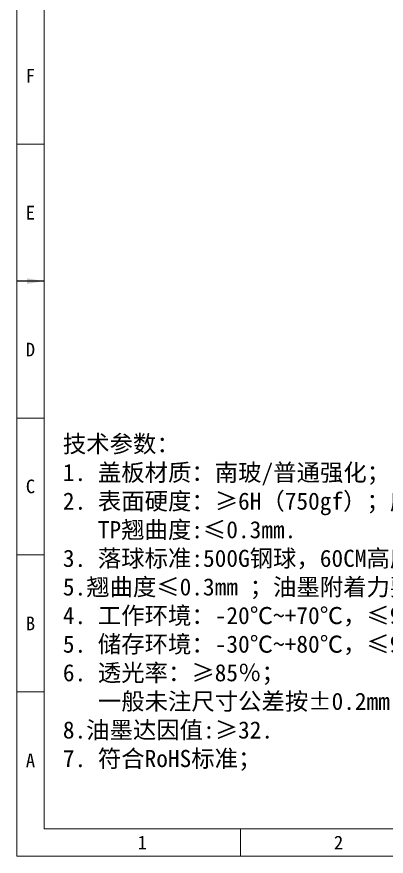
# Model space of a CAD drawing. Header units: millimetres. Extents: x 899 to 1621, y -115 to 374.
# Drawn here: x 904.8 to 980.2, y -109.2 to 62 of the extents above; entities that cross this region are included whole.
import ezdxf

# ---------------------------------------------------------------- set-up
doc = ezdxf.new("R2010")
doc.units = ezdxf.units.MM
doc.layers.get('0').update_dxf_attribs({"lineweight": 15})
doc.layers.add('dim', color=3, linetype='Continuous')
doc.styles.add('St', font='', dxfattribs={"height": 2})
doc.styles.get("Standard").update_dxf_attribs({"font": ''})
doc.styles.add('WMF-ARIAL0', font='')
doc.styles.get('St').set_extended_font_data('SimSun')
doc.styles.get('Standard').set_extended_font_data('SimSun')
doc.styles.get('WMF-ARIAL0').set_extended_font_data('SimSun')
doc.dimstyles.new('ISO-25', dxfattribs={"dimtxt": 2.5, "dimasz": 2.5, "dimexe": 1.25, "dimexo": 0.625, "dimtad": 1, "dimtxsty": 'Standard', "dimcen": 2.5, "dimadec": 0, "dimazin": 0, "dimtfac": 1, "dimtmove": 0, "dimatfit": 3, "dimfxl": 0, "dimarcsym": 0})

msp = doc.modelspace()

# ---------------------------------------------------------------- linework, layer by layer
at = {"lineweight": 0}
msp.add_line((910.368, -103.59), (910.368, 119.848), dxfattribs=at)
msp.add_line((1231.001, -103.59), (910.368, -103.59))
msp.add_lwpolyline([(904.782, 125.434), (1236.587, 125.434), (1236.587, -109.176), (904.782, -109.176)], close=True)
for points in [[(910.368, 36.059), (904.782, 36.059)], [(910.368, -19.801), (904.782, -19.801)], [(910.368, -47.73), (904.782, -47.73)], [(910.368, -75.66), (904.782, -75.66)], [(950.447, -103.59), (950.447, -109.176)]]:
    msp.add_lwpolyline(points, dxfattribs=at)

# ---------------------------------------------------------------- texts
at = {"lineweight": 0, "char_height": 2.793, "attachment_point": 5, "style": 'WMF-ARIAL0'}
for s, insert, width in [('F', (907.575, 50.024), 3.72396), ('E', (907.575, 22.094), 3.72396), ('D', (907.575, -5.836), 3.72396), ('C', (907.575, -33.765), 3.72396), ('B', (907.575, -61.695), 3.72396), ('A', (907.575, -89.625), 3.72396), ('1', (930.408, -106.383), 26.71942), ('2', (970.487, -106.383), 26.71942)]:
    msp.add_mtext(s, dxfattribs=dict(at, insert=insert, width=width))
at = {"layer": 'dim', "color": 4, "insert": (914.191, -23.322), "char_height": 3.5, "width": 176.24601, "attachment_point": 1, "style": 'St'}
msp.add_mtext('技术参数：    \\P1. 盖板材质：南玻/普通强化；\\P2. 表面硬度：≥6H（750gf）；应力值：CS≥450MPa，DOL≥9um\\P   TP翘曲度:≤0.3mm.\\P3. 落球标准:500G钢球，60CM高度中心点三次，无破碎。\\P5.翘曲度≤0.3mm ；油墨附着力要求：4B;\\P4. 工作环境：-20℃~+70℃，≤90%RH；\\P5. 储存环境：-30℃~+80℃，≤90%RH；\\P6. 透光率：≥85％；\\P   一般未注尺寸公差按±0.2mm；“*”为重点尺寸；\\P8.油墨达因值:≥32.\\P7. 符合RoHS标准；', dxfattribs=at)

# ---------------------------------------------------------------- leaders
at = {"color": 1, "lineweight": 0}
msp.add_leader([(910.368, 8.129), (904.782, 8.129)], dimstyle='ISO-25', override={"dimasz": 3.5, "dimgap": 0.2, "dimtad": 0}, dxfattribs=at)

doc.saveas('drawing.dxf')
